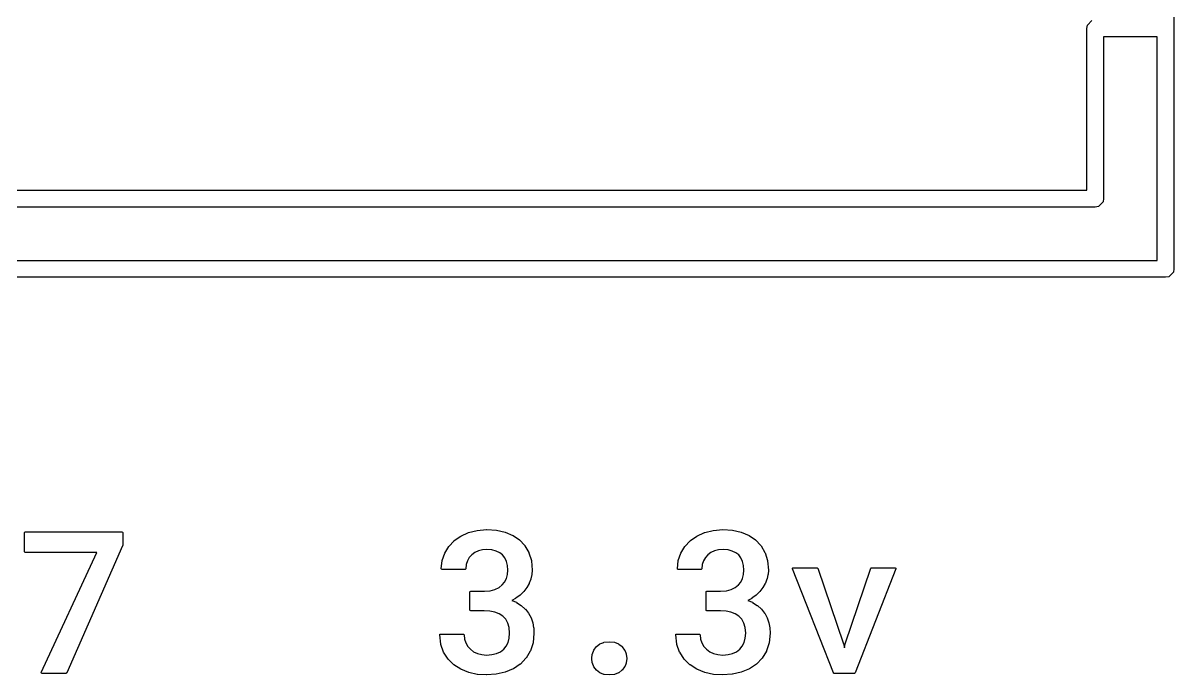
# Model space of a CAD drawing. Header units: millimetres. Extents: x 73 to 173, y -160 to -92.
# Drawn here: x 164.44 to 172.62, y -101.73 to -97.09 of the extents above; entities that cross this region are included whole.
import ezdxf

# ---------------------------------------------------------------- set-up
doc = ezdxf.new("R2010")
doc.units = ezdxf.units.MM
doc.layers.add('F.Silkscreen', color=41, linetype='CONTINUOUS', true_color=0xf2eda1)

msp = doc.modelspace()

# ---------------------------------------------------------------- linework, layer by layer
at = {"layer": 'F.Silkscreen', "linetype": 'CONTINUOUS'}
for p, q in [((172.624445, -94.823333), (172.624445, -98.843333)), ((172.004445, -97.133333), (172.009012, -97.110372)), ((172.009012, -97.110372), (172.041484, -97.0779)), ((172.004445, -98.283333), (172.004445, -97.133333)), ((172.504445, -97.193333), (172.124445, -97.193333)), ((172.124445, -97.193333), (172.124445, -98.343333)), ((172.504445, -98.783333), (172.504445, -97.193333)), ((150.404445, -98.283333), (172.004445, -98.283333)), ((172.124445, -98.343333), (172.119878, -98.366294)), ((172.064445, -98.403333), (150.344445, -98.403333)), ((172.087406, -98.398766), (172.064445, -98.403333)), ((172.119878, -98.366294), (172.087406, -98.398766)), ((149.904445, -98.783333), (172.504445, -98.783333)), ((172.564445, -98.903333), (149.844445, -98.903333)), ((172.587406, -98.898766), (172.564445, -98.903333)), ((172.619878, -98.866294), (172.587406, -98.898766)), ((172.624445, -98.843333), (172.619878, -98.866294)), ((164.453273, -100.718489), (164.454737, -100.714953)), ((164.453273, -100.855265), (164.453273, -100.718489)), ((164.454737, -100.714953), (164.458273, -100.713489)), ((164.458273, -100.713489), (165.146061, -100.713489)), ((165.146061, -100.713489), (165.149597, -100.714953)), ((165.149597, -100.714953), (165.151061, -100.718489)), ((165.151061, -100.718489), (165.151061, -100.810141)), ((167.554931, -100.743546), (167.609417, -100.718821)), ((167.609417, -100.718821), (167.610246, -100.71853)), ((167.610246, -100.71853), (167.669895, -100.703293)), ((167.669895, -100.703293), (167.67074, -100.703152)), ((167.67074, -100.703152), (167.737853, -100.697872)), ((167.737853, -100.697872), (167.738585, -100.697869)), ((167.738585, -100.697869), (167.807208, -100.70255)), ((167.807208, -100.70255), (167.807947, -100.702656)), ((167.807947, -100.702656), (167.868834, -100.71611)), ((167.868834, -100.71611), (167.869661, -100.71637)), ((167.869661, -100.71637), (167.925205, -100.739276)), ((169.233368, -100.743546), (169.287854, -100.718821)), ((169.287854, -100.718821), (169.288683, -100.71853)), ((169.288683, -100.71853), (169.348332, -100.703293)), ((169.348332, -100.703293), (169.349177, -100.703152)), ((169.349177, -100.703152), (169.41629, -100.697872)), ((169.41629, -100.697872), (169.417022, -100.697869)), ((169.417022, -100.697869), (169.485645, -100.70255)), ((169.485645, -100.70255), (169.486384, -100.702656)), ((169.486384, -100.702656), (169.547271, -100.71611)), ((169.547271, -100.71611), (169.548098, -100.71637)), ((169.548098, -100.71637), (169.603642, -100.739276)), ((167.469931, -100.816876), (167.507761, -100.776614)), ((167.507761, -100.776614), (167.508536, -100.775943)), ((167.508536, -100.775943), (167.554128, -100.744004)), ((167.554128, -100.744004), (167.554931, -100.743546)), ((167.925205, -100.739276), (167.926113, -100.739765)), ((167.926113, -100.739765), (167.97138, -100.770593)), ((167.97138, -100.770593), (167.972222, -100.771316)), ((167.972222, -100.771316), (168.009675, -100.81147)), ((169.148368, -100.816876), (169.186198, -100.776614)), ((169.186198, -100.776614), (169.186973, -100.775943)), ((169.186973, -100.775943), (169.232565, -100.744004)), ((169.232565, -100.744004), (169.233368, -100.743546)), ((169.603642, -100.739276), (169.60455, -100.739765)), ((169.60455, -100.739765), (169.649817, -100.770593)), ((169.649817, -100.770593), (169.650659, -100.771316)), ((169.650659, -100.771316), (169.688112, -100.81147)), ((164.454737, -100.858801), (164.453273, -100.855265)), ((164.458273, -100.860265), (164.454737, -100.858801)), ((164.966111, -100.860265), (164.458273, -100.860265)), ((164.571888, -101.712902), (164.966111, -100.860265)), ((165.150639, -100.812152), (164.753134, -101.717011)), ((165.151061, -100.810141), (165.150639, -100.812152)), ((167.42252, -100.916976), (167.440366, -100.865236)), ((167.440366, -100.865236), (167.440828, -100.864257)), ((167.440828, -100.864257), (167.46931, -100.817691)), ((167.46931, -100.817691), (167.469931, -100.816876)), ((167.632961, -100.877087), (167.614851, -100.89667)), ((167.654389, -100.861418), (167.632961, -100.877087)), ((167.680134, -100.849619), (167.654389, -100.861418)), ((167.708491, -100.842438), (167.680134, -100.849619)), ((167.740334, -100.839945), (167.708491, -100.842438)), ((167.775731, -100.842579), (167.740334, -100.839945)), ((167.805201, -100.849925), (167.775731, -100.842579)), ((167.831283, -100.862087), (167.805201, -100.849925)), ((167.85149, -100.877577), (167.831283, -100.862087)), ((167.86743, -100.898308), (167.85149, -100.877577)), ((168.009675, -100.81147), (168.01035, -100.812381)), ((168.01035, -100.812381), (168.038477, -100.861131)), ((168.038477, -100.861131), (168.038923, -100.862152)), ((168.038923, -100.862152), (168.056088, -100.917637)), ((169.100957, -100.916976), (169.118803, -100.865236)), ((169.118803, -100.865236), (169.119265, -100.864257)), ((169.119265, -100.864257), (169.147747, -100.817691)), ((169.147747, -100.817691), (169.148368, -100.816876)), ((169.311398, -100.877087), (169.293288, -100.89667)), ((169.332826, -100.861418), (169.311398, -100.877087)), ((169.358571, -100.849619), (169.332826, -100.861418)), ((169.386928, -100.842438), (169.358571, -100.849619)), ((169.41877, -100.839945), (169.386928, -100.842438)), ((169.454168, -100.842579), (169.41877, -100.839945)), ((169.483638, -100.849925), (169.454168, -100.842579)), ((169.50972, -100.862087), (169.483638, -100.849925)), ((169.529926, -100.877577), (169.50972, -100.862087)), ((169.545867, -100.898308), (169.529926, -100.877577)), ((169.688112, -100.81147), (169.688787, -100.812381)), ((169.688787, -100.812381), (169.716914, -100.861131)), ((169.716914, -100.861131), (169.71736, -100.862152)), ((169.71736, -100.862152), (169.734525, -100.917637)), ((167.416185, -100.975577), (167.422275, -100.918079)), ((167.422275, -100.918079), (167.42252, -100.916976)), ((167.592558, -100.946031), (167.589532, -100.976597)), ((167.601107, -100.919923), (167.592558, -100.946031)), ((167.614851, -100.89667), (167.601107, -100.919923)), ((167.879326, -100.92363), (167.86743, -100.898308)), ((167.886454, -100.952004), (167.879326, -100.92363)), ((167.888995, -100.98567), (167.886454, -100.952004)), ((168.056088, -100.917637), (168.05629, -100.918661)), ((168.05629, -100.918661), (168.062389, -100.985603)), ((169.094622, -100.975577), (169.100712, -100.918079)), ((169.100712, -100.918079), (169.100957, -100.916976)), ((169.270995, -100.946031), (169.267969, -100.976597)), ((169.279543, -100.919923), (169.270995, -100.946031)), ((169.293288, -100.89667), (169.279543, -100.919923)), ((169.557763, -100.92363), (169.545867, -100.898308)), ((169.564891, -100.952004), (169.557763, -100.92363)), ((169.567432, -100.98567), (169.564891, -100.952004)), ((169.734525, -100.917637), (169.734727, -100.918661)), ((169.734727, -100.918661), (169.740826, -100.985603)), ((167.416157, -100.976104), (167.416185, -100.975577)), ((167.417621, -100.97964), (167.416157, -100.976104)), ((167.421157, -100.981104), (167.417621, -100.97964)), ((167.584556, -100.981104), (167.421157, -100.981104)), ((167.587726, -100.979971), (167.584556, -100.981104)), ((167.589532, -100.976597), (167.587726, -100.979971)), ((167.866099, -101.070689), (167.878687, -101.045278)), ((167.878687, -101.045278), (167.886359, -101.016914)), ((167.886359, -101.016914), (167.888995, -100.98567)), ((168.059957, -101.017834), (168.05288, -101.048782)), ((168.060069, -101.017097), (168.059957, -101.017834)), ((168.062396, -100.986435), (168.060069, -101.017097)), ((168.062389, -100.985603), (168.062396, -100.986435)), ((169.094594, -100.976104), (169.094622, -100.975577)), ((169.096058, -100.97964), (169.094594, -100.976104)), ((169.099594, -100.981104), (169.096058, -100.97964)), ((169.262993, -100.981104), (169.099594, -100.981104)), ((169.266163, -100.979971), (169.262993, -100.981104)), ((169.267969, -100.976597), (169.266163, -100.979971)), ((169.544536, -101.070688), (169.557124, -101.045278)), ((169.557124, -101.045278), (169.564796, -101.016914)), ((169.564796, -101.016914), (169.567432, -100.98567)), ((169.738394, -101.017834), (169.731317, -101.048782)), ((169.738506, -101.017097), (169.738394, -101.017834)), ((169.740833, -100.986435), (169.738506, -101.017097)), ((169.740826, -100.985603), (169.740833, -100.986435)), ((169.912727, -100.976285), (169.912796, -100.972459)), ((170.203926, -101.71683), (169.912727, -100.976285)), ((169.912796, -100.972459), (169.91555, -100.969802)), ((169.91555, -100.969802), (169.91738, -100.969455)), ((169.91738, -100.969455), (170.086946, -100.969455)), ((170.086946, -100.969455), (170.090482, -100.970919)), ((170.090482, -100.970919), (170.091678, -100.972841)), ((170.091678, -100.972841), (170.27486, -101.510114)), ((170.28725, -101.51013), (170.468417, -100.972857)), ((170.647315, -100.976277), (170.357521, -101.716822)), ((170.468417, -100.972857), (170.470934, -100.969975)), ((170.470934, -100.969975), (170.473155, -100.969455)), ((170.473155, -100.969455), (170.642659, -100.969455)), ((170.642659, -100.969455), (170.646195, -100.970919)), ((170.646195, -100.970919), (170.647659, -100.974455)), ((170.647659, -100.974455), (170.647315, -100.976277)), ((167.763772, -101.132421), (167.797272, -101.123853)), ((167.797272, -101.123853), (167.82667, -101.109568)), ((167.82667, -101.109568), (167.849431, -101.091063)), ((167.849431, -101.091063), (167.866099, -101.070689)), ((168.023865, -101.110272), (168.002991, -101.137091)), ((168.024282, -101.109642), (168.023865, -101.110272)), ((168.040787, -101.080143), (168.024282, -101.109642)), ((168.041089, -101.079501), (168.040787, -101.080143)), ((168.052671, -101.049466), (168.041089, -101.079501)), ((168.05288, -101.048782), (168.052671, -101.049466)), ((169.442209, -101.132421), (169.475709, -101.123853)), ((169.475709, -101.123853), (169.50511, -101.109567)), ((169.50511, -101.109567), (169.527864, -101.091066)), ((169.527864, -101.091066), (169.544536, -101.070688)), ((169.702301, -101.110272), (169.681428, -101.137091)), ((169.702718, -101.109643), (169.702301, -101.110272)), ((169.719224, -101.080144), (169.702718, -101.109643)), ((169.719526, -101.079501), (169.719224, -101.080144)), ((169.731108, -101.049466), (169.719526, -101.079501)), ((169.731317, -101.048782), (169.731108, -101.049466)), ((167.619856, -101.14054), (167.62132, -101.137004)), ((167.619856, -101.269501), (167.619856, -101.14054)), ((167.62132, -101.137004), (167.624856, -101.13554)), ((167.624856, -101.13554), (167.722364, -101.13554)), ((167.722364, -101.13554), (167.763772, -101.132421)), ((167.944446, -101.186772), (167.917505, -101.201101)), ((167.917505, -101.201101), (167.949705, -101.214813)), ((167.945063, -101.186384), (167.944446, -101.186772)), ((167.975561, -101.163923), (167.945063, -101.186384)), ((167.976093, -101.163471), (167.975561, -101.163923)), ((168.002542, -101.137594), (167.976093, -101.163471)), ((168.002991, -101.137091), (168.002542, -101.137594)), ((169.298293, -101.14054), (169.299757, -101.137004)), ((169.298293, -101.269501), (169.298293, -101.14054)), ((169.299757, -101.137004), (169.303293, -101.13554)), ((169.303293, -101.13554), (169.400801, -101.13554)), ((169.400801, -101.13554), (169.442209, -101.132421)), ((169.622882, -101.186772), (169.595941, -101.2011)), ((169.595941, -101.2011), (169.628142, -101.214813)), ((169.623499, -101.186384), (169.622882, -101.186772)), ((169.653998, -101.163923), (169.623499, -101.186384)), ((169.65453, -101.163471), (169.653998, -101.163923)), ((169.680979, -101.137594), (169.65453, -101.163471)), ((169.681428, -101.137091), (169.680979, -101.137594)), ((167.62132, -101.273037), (167.619856, -101.269501)), ((167.624856, -101.274501), (167.62132, -101.273037)), ((167.721538, -101.274501), (167.624856, -101.274501)), ((167.761812, -101.277061), (167.721538, -101.274501)), ((167.796351, -101.284263), (167.761812, -101.277061)), ((167.827669, -101.296532), (167.796351, -101.284263)), ((167.949705, -101.214813), (167.950448, -101.215206)), ((167.950448, -101.215206), (167.98403, -101.236778)), ((167.98403, -101.236778), (167.984695, -101.237289)), ((167.984695, -101.237289), (168.013271, -101.26332)), ((168.013271, -101.26332), (168.013835, -101.263926)), ((168.013835, -101.263926), (168.036184, -101.292361)), ((168.036184, -101.292361), (168.03666, -101.293089)), ((169.299757, -101.273037), (169.298293, -101.269501)), ((169.303293, -101.274501), (169.299757, -101.273037)), ((169.399975, -101.274501), (169.303293, -101.274501)), ((169.440249, -101.277061), (169.399975, -101.274501)), ((169.474788, -101.284263), (169.440249, -101.277061)), ((169.506106, -101.296532), (169.474788, -101.284263)), ((169.628142, -101.214813), (169.628885, -101.215206)), ((169.628885, -101.215206), (169.662467, -101.236778)), ((169.662467, -101.236778), (169.663132, -101.237289)), ((169.663132, -101.237289), (169.691708, -101.26332)), ((169.691708, -101.26332), (169.692272, -101.263926)), ((169.692272, -101.263926), (169.714621, -101.292361)), ((169.714621, -101.292361), (169.715097, -101.293089)), ((167.853098, -101.313047), (167.827669, -101.296532)), ((167.873684, -101.335107), (167.853098, -101.313047)), ((167.88894, -101.36248), (167.873684, -101.335107)), ((167.898088, -101.394103), (167.88894, -101.36248)), ((168.03666, -101.293089), (168.053771, -101.32501)), ((168.053771, -101.32501), (168.054098, -101.325763)), ((168.054098, -101.325763), (168.065685, -101.359849)), ((168.065685, -101.359849), (168.065866, -101.36054)), ((168.065866, -101.36054), (168.072533, -101.396225)), ((169.531535, -101.313047), (169.506106, -101.296532)), ((169.552121, -101.335107), (169.531535, -101.313047)), ((169.567377, -101.36248), (169.552121, -101.335107)), ((169.576525, -101.394103), (169.567377, -101.36248)), ((169.715097, -101.293089), (169.732207, -101.32501)), ((169.732207, -101.32501), (169.732534, -101.325763)), ((169.732534, -101.325763), (169.744122, -101.359849)), ((169.744122, -101.359849), (169.744303, -101.36054)), ((169.744303, -101.36054), (169.75097, -101.396225)), ((167.404461, -101.445939), (167.405548, -101.44227)), ((167.411483, -101.512729), (167.404461, -101.445939)), ((167.405548, -101.44227), (167.408911, -101.440443)), ((167.408911, -101.440443), (167.409434, -101.440416)), ((167.409434, -101.440416), (167.572832, -101.440416)), ((167.572832, -101.440416), (167.576368, -101.44188)), ((167.576368, -101.44188), (167.577809, -101.444942)), ((167.577809, -101.444942), (167.580798, -101.476311)), ((167.901451, -101.434497), (167.898088, -101.394103)), ((167.898562, -101.470635), (167.901451, -101.434497)), ((168.074842, -101.434856), (168.068205, -101.502006)), ((168.072533, -101.396225), (168.072609, -101.396842)), ((168.072609, -101.396842), (168.074857, -101.434063)), ((168.074857, -101.434063), (168.074842, -101.434856)), ((169.082897, -101.445939), (169.083984, -101.44227)), ((169.08992, -101.512729), (169.082897, -101.445939)), ((169.083984, -101.44227), (169.087347, -101.440443)), ((169.087347, -101.440443), (169.08787, -101.440416)), ((169.08787, -101.440416), (169.251269, -101.440416)), ((169.251269, -101.440416), (169.254805, -101.44188)), ((169.254805, -101.44188), (169.256246, -101.444942)), ((169.256246, -101.444942), (169.259235, -101.476311)), ((169.579888, -101.434497), (169.576525, -101.394103)), ((169.576999, -101.470634), (169.579888, -101.434497)), ((169.753279, -101.434856), (169.746642, -101.502006)), ((169.75097, -101.396225), (169.751046, -101.396842)), ((169.751046, -101.396842), (169.753294, -101.434063)), ((169.753294, -101.434063), (169.753279, -101.434856)), ((167.41175, -101.513895), (167.411483, -101.512729)), ((167.431655, -101.569349), (167.41175, -101.513895)), ((167.580798, -101.476311), (167.589354, -101.503988)), ((167.589354, -101.503988), (167.603399, -101.528646)), ((167.603399, -101.528646), (167.62252, -101.549137)), ((167.859389, -101.548579), (167.877086, -101.527414)), ((167.877086, -101.527414), (167.890474, -101.50084)), ((167.890474, -101.50084), (167.898562, -101.470635)), ((168.067975, -101.503088), (168.049028, -101.560197)), ((168.068205, -101.502006), (168.067975, -101.503088)), ((168.500489, -101.554576), (168.517459, -101.530748)), ((168.517459, -101.530748), (168.518393, -101.529757)), ((168.518393, -101.529757), (168.54087, -101.511628)), ((168.54087, -101.511628), (168.542174, -101.510869)), ((168.542174, -101.510869), (168.570948, -101.499516)), ((168.570948, -101.499516), (168.572232, -101.499197)), ((168.572232, -101.499197), (168.609214, -101.495096)), ((168.609214, -101.495096), (168.610316, -101.495096)), ((168.610316, -101.495096), (168.646485, -101.499105)), ((168.646485, -101.499105), (168.647749, -101.499416)), ((168.647749, -101.499416), (168.676496, -101.510613)), ((168.676496, -101.510613), (168.677763, -101.511335)), ((168.677763, -101.511335), (168.700774, -101.529346)), ((168.700774, -101.529346), (168.701712, -101.53031)), ((168.701712, -101.53031), (168.719254, -101.554035)), ((169.090187, -101.513895), (169.08992, -101.512729)), ((169.110092, -101.569349), (169.090187, -101.513895)), ((169.259235, -101.476311), (169.267791, -101.503988)), ((169.267791, -101.503988), (169.281836, -101.528646)), ((169.281836, -101.528646), (169.300957, -101.549137)), ((169.537826, -101.548579), (169.555523, -101.527414)), ((169.555523, -101.527414), (169.56891, -101.50084)), ((169.56891, -101.50084), (169.576999, -101.470634)), ((169.746412, -101.503088), (169.727465, -101.560197)), ((169.746642, -101.502006), (169.746412, -101.503088)), ((170.27486, -101.510114), (170.275009, -101.510645)), ((170.275009, -101.510645), (170.281058, -101.537915)), ((170.281058, -101.537915), (170.287107, -101.510645)), ((170.287107, -101.510645), (170.28725, -101.51013)), ((167.432177, -101.570397), (167.431655, -101.569349)), ((167.463749, -101.618662), (167.432177, -101.570397)), ((167.464434, -101.619496), (167.463749, -101.618662)), ((167.504853, -101.659097), (167.464434, -101.619496)), ((167.62252, -101.549137), (167.645386, -101.566031)), ((167.645386, -101.566031), (167.672964, -101.578994)), ((167.672964, -101.578994), (167.70345, -101.586876)), ((167.70345, -101.586876), (167.73832, -101.589634)), ((167.73832, -101.589634), (167.775777, -101.586922)), ((167.775777, -101.586922), (167.807748, -101.579273)), ((167.807748, -101.579273), (167.836319, -101.566258)), ((167.836319, -101.566258), (167.859389, -101.548579)), ((168.017437, -101.612371), (167.977913, -101.653554)), ((168.018107, -101.611499), (168.017437, -101.612371)), ((168.048559, -101.561213), (168.018107, -101.611499)), ((168.049028, -101.560197), (168.048559, -101.561213)), ((168.485974, -101.613863), (168.489455, -101.583542)), ((168.485975, -101.615019), (168.485974, -101.613863)), ((168.48954, -101.645226), (168.485975, -101.615019)), ((168.489455, -101.583542), (168.489749, -101.582333)), ((168.489749, -101.582333), (168.499889, -101.555698)), ((168.499889, -101.555698), (168.500489, -101.554576)), ((168.719254, -101.554035), (168.719889, -101.555183)), ((168.719889, -101.555183), (168.730371, -101.581918)), ((168.730371, -101.581918), (168.730682, -101.58316)), ((168.734287, -101.615026), (168.73063, -101.645664)), ((168.730682, -101.58316), (168.734288, -101.61385)), ((168.734288, -101.61385), (168.734287, -101.615026)), ((169.110614, -101.570397), (169.110092, -101.569349)), ((169.142186, -101.618662), (169.110614, -101.570397)), ((169.142871, -101.619496), (169.142186, -101.618662)), ((169.18329, -101.659097), (169.142871, -101.619496)), ((169.300957, -101.549137), (169.323823, -101.566031)), ((169.323823, -101.566031), (169.351401, -101.578994)), ((169.351401, -101.578994), (169.381886, -101.586876)), ((169.381886, -101.586876), (169.416756, -101.589634)), ((169.416756, -101.589634), (169.454213, -101.586922)), ((169.454213, -101.586922), (169.486185, -101.579273)), ((169.486185, -101.579273), (169.514756, -101.566258)), ((169.514756, -101.566258), (169.537826, -101.548579)), ((169.695874, -101.612371), (169.65635, -101.653554)), ((169.696544, -101.611499), (169.695874, -101.612371)), ((169.726996, -101.561213), (169.696544, -101.611499)), ((169.727465, -101.560197), (169.726996, -101.561213)), ((167.505649, -101.659733), (167.504853, -101.659097)), ((167.553748, -101.690638), (167.505649, -101.659733)), ((167.554593, -101.691073), (167.553748, -101.690638)), ((167.610847, -101.713596), (167.554593, -101.691073)), ((167.927763, -101.687483), (167.87013, -101.71185)), ((167.928617, -101.68702), (167.927763, -101.687483)), ((167.977107, -101.654234), (167.928617, -101.68702)), ((167.977913, -101.653554), (167.977107, -101.654234)), ((168.489855, -101.646475), (168.48954, -101.645226)), ((168.500216, -101.672743), (168.489855, -101.646475)), ((168.500857, -101.673895), (168.500216, -101.672743)), ((168.518194, -101.697165), (168.500857, -101.673895)), ((168.519145, -101.698133), (168.518194, -101.697165)), ((168.541918, -101.715742), (168.519145, -101.698133)), ((168.700397, -101.698536), (168.677257, -101.715985)), ((168.701357, -101.697583), (168.700397, -101.698536)), ((168.719044, -101.674476), (168.701357, -101.697583)), ((168.719714, -101.673301), (168.719044, -101.674476)), ((168.730305, -101.646935), (168.719714, -101.673301)), ((168.73063, -101.645664), (168.730305, -101.646935)), ((169.184086, -101.659733), (169.18329, -101.659097)), ((169.232185, -101.690638), (169.184086, -101.659733)), ((169.23303, -101.691073), (169.232185, -101.690638)), ((169.289284, -101.713596), (169.23303, -101.691073)), ((169.6062, -101.687483), (169.548567, -101.71185)), ((169.607054, -101.68702), (169.6062, -101.687483)), ((169.655544, -101.654234), (169.607054, -101.68702)), ((169.65635, -101.653554), (169.655544, -101.654234)), ((164.571426, -101.715), (164.571888, -101.712902)), ((164.57289, -101.718536), (164.571426, -101.715)), ((164.576426, -101.72), (164.57289, -101.718536)), ((164.748556, -101.72), (164.576426, -101.72)), ((164.750371, -101.719659), (164.748556, -101.72)), ((164.753134, -101.717011), (164.750371, -101.719659)), ((167.611629, -101.713837), (167.610847, -101.713596)), ((167.671969, -101.727128), (167.611629, -101.713837)), ((167.672692, -101.727232), (167.671969, -101.727128)), ((167.735877, -101.73171), (167.672692, -101.727232)), ((167.736589, -101.73171), (167.735877, -101.73171)), ((167.805839, -101.726719), (167.736589, -101.73171)), ((167.806606, -101.726604), (167.805839, -101.726719)), ((167.869309, -101.712117), (167.806606, -101.726604)), ((167.87013, -101.71185), (167.869309, -101.712117)), ((168.543184, -101.716455), (168.541918, -101.715742)), ((168.571798, -101.727445), (168.543184, -101.716455)), ((168.573049, -101.727748), (168.571798, -101.727445)), ((168.609223, -101.731694), (168.573049, -101.727748)), ((168.610304, -101.731694), (168.609223, -101.731694)), ((168.646109, -101.727815), (168.610304, -101.731694)), ((168.647339, -101.72752), (168.646109, -101.727815)), ((168.676016, -101.716669), (168.647339, -101.72752)), ((168.677257, -101.715985), (168.676016, -101.716669)), ((169.290066, -101.713837), (169.289284, -101.713596)), ((169.350405, -101.727128), (169.290066, -101.713837)), ((169.351128, -101.727232), (169.350405, -101.727128)), ((169.414314, -101.73171), (169.351128, -101.727232)), ((169.415026, -101.73171), (169.414314, -101.73171)), ((169.484276, -101.726719), (169.415026, -101.73171)), ((169.485043, -101.726604), (169.484276, -101.726719)), ((169.547746, -101.712117), (169.485043, -101.726604)), ((169.548567, -101.71185), (169.547746, -101.712117)), ((170.205043, -101.718536), (170.203926, -101.71683)), ((170.208579, -101.72), (170.205043, -101.718536)), ((170.352865, -101.72), (170.208579, -101.72)), ((170.354869, -101.719581), (170.352865, -101.72)), ((170.357521, -101.716822), (170.354869, -101.719581))]:
    msp.add_line(p, q, dxfattribs=at)

doc.saveas('drawing.dxf')
